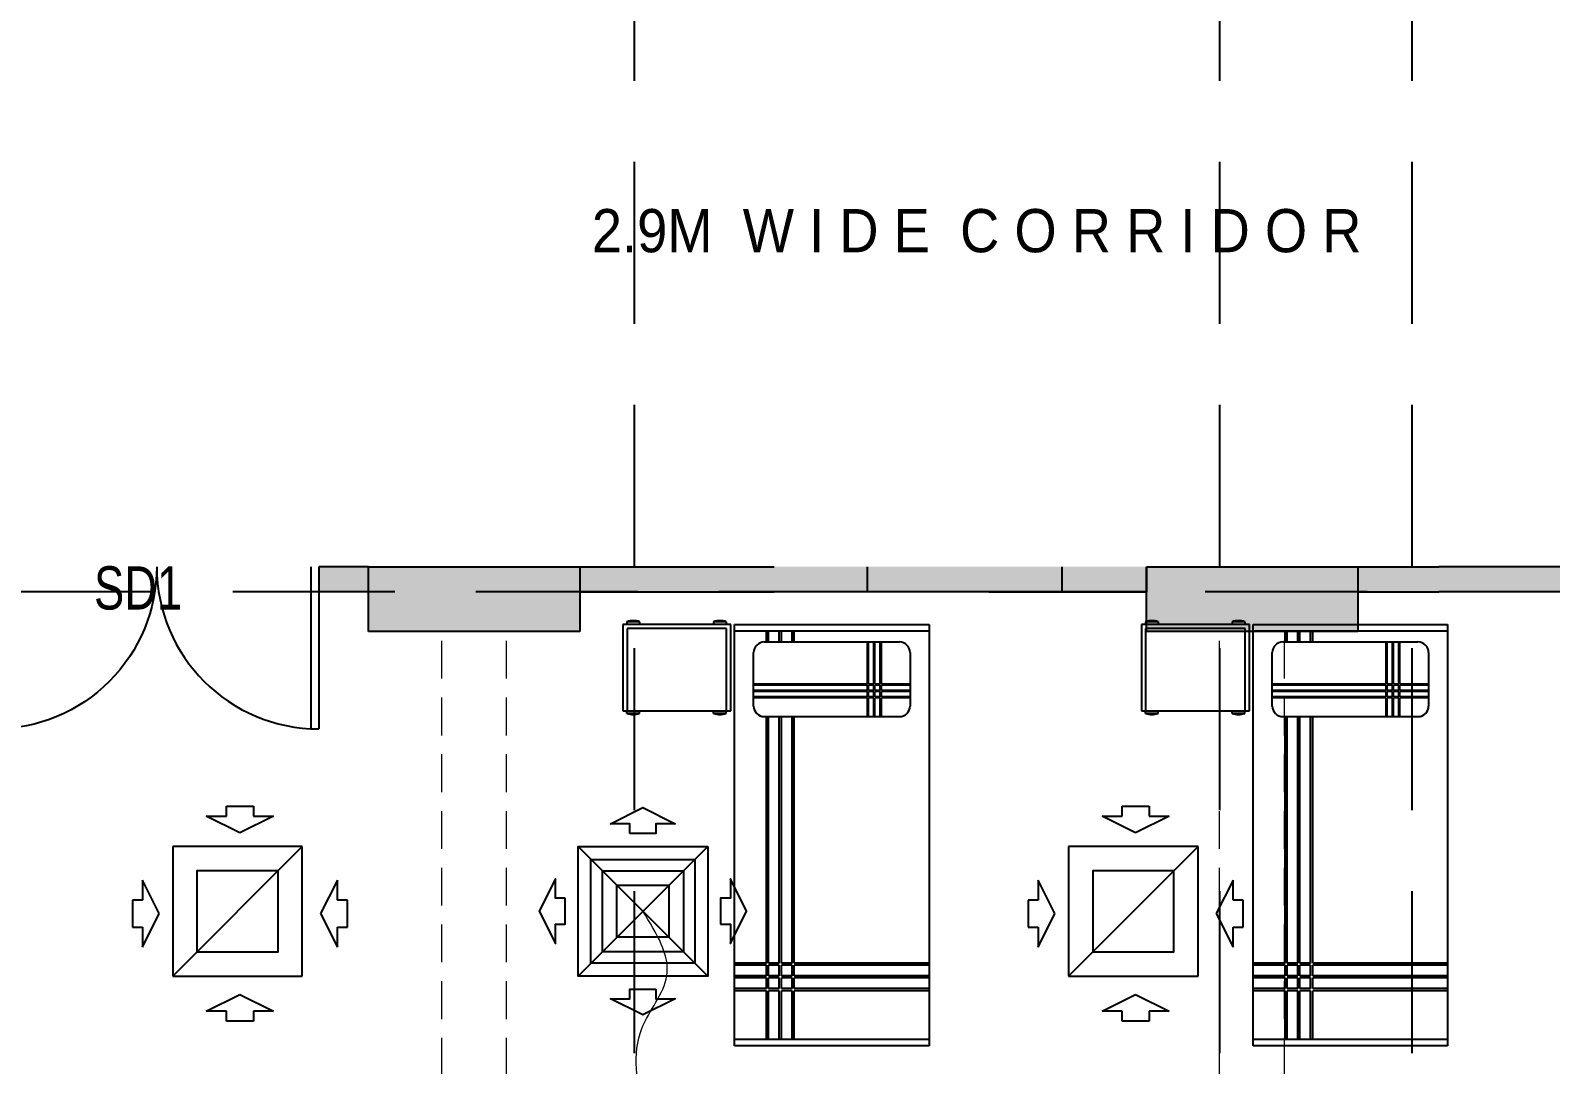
# Model space of a CAD drawing. Extents: x 11598203 to 11995143, y -3849975 to -3698974.
# Drawn here: x 11952140 to 11959176, y -3805245 to -3800459 of the extents above; entities that cross this region are included whole.
import ezdxf

# ---------------------------------------------------------------- set-up
doc = ezdxf.new("R2010")
doc.units = 0
doc.header["$MEASUREMENT"] = 0
doc.linetypes.add('HIDDEN', pattern=[0.375, 0.25, -0.125])
doc.layers.get('0').update_dxf_attribs({"linetype": 'CONTINUOUS'})
for name, color, linetype in [('BEAM', 8, 'CONTINUOUS'), ('GRID LINES', 9, 'CONTINUOUS'), ('HATCH', 7, 'CONTINUOUS'), ('HS', 7, 'CONTINUOUS'), ('MEP_HVAC_RA_DIFFUSER', 6, 'CONTINUOUS'), ('MEP_HVAC_SA_DIFFUSER', 5, 'CONTINUOUS'), ('SECTION', 8, 'CONTINUOUS')]:
    doc.layers.add(name, color=color, linetype=linetype)
doc.layers.add('MEP_HVAC_FLEXIBLE_DUCT', color=30, linetype='CONTINUOUS', lineweight=18)
doc.styles.add('ARIAL', font='arial.ttf', dxfattribs={"width": 0.75})
doc.styles.get("Standard").update_dxf_attribs({"font": 'arial.ttf'})

# ---------------------------------------------------------------- blocks, each defined once
blk = doc.blocks.new('8TH FLOOR')
at = {"layer": 'HATCH', "ltscale": 500}
h = blk.add_hatch(color=32, dxfattribs=at)
h.dxf.hatch_style = 1
h.paths.add_polyline_path([(-44310, 10130), (-44010, 10130), (-44010, 9230), (-44310, 9230)])
h.paths.add_polyline_path([(-6930, 6230), (-6630, 6230), (-6630, 5251.7), (-6930, 5251.7)])
h.paths.add_polyline_path([(-900, 6265), (0, 6265), (0, 5965), (-900, 5965)])
h.paths.add_polyline_path([(-31623.7, -10480), (-31023.7, -10480), (-31023.7, -10780), (-31623.7, -10780)])
h.paths.add_polyline_path([(-36805, -13010), (-36055, -13010), (-36055, -13310), (-36805, -13310)])
h.paths.add_polyline_path([(-26485, 200), (-26185, 200), (-26185, -700), (-26485, -700)])
h.paths.add_polyline_path([(-36355, -17735), (-36055, -17735), (-36055, -18485), (-36355, -18485)])
h.paths.add_polyline_path([(-4100, 200), (-3500, 200), (-3500, -100), (-4100, -100)])
h.paths.add_polyline_path([(-47740, 18320), (-46990, 18320), (-46990, 18020), (-47740, 18020)])
h.paths.add_polyline_path([(-47740, 14790), (-46840, 14790), (-46840, 14490), (-47740, 14490)])
h.paths.add_polyline_path([(-10758.3, 300), (-9930, 300), (-9930, 0), (-10758.3, 0)])
h.paths.add_polyline_path([(-36805, -7680), (-36055, -7680), (-36055, -7980), (-36805, -7980)])
h.paths.add_polyline_path([(-34515, 900), (-34215, 900), (-34215, 0), (-34515, 0)])
h.paths.add_polyline_path([(-40685, 750), (-40385, 750), (-40385, 0), (-40685, 0)])
h.paths.add_polyline_path([(-41010, -25), (-40710, -25), (-40710, -775), (-41010, -775)])
h.paths.add_polyline_path([(-47740, 29190), (-46990, 29190), (-46990, 28890), (-47740, 28890)])
h.paths.add_polyline_path([(-900, 29190), (0, 29190), (0, 28890), (-900, 28890)])
h.paths.add_polyline_path([(-47840, 10130), (-47540, 10130), (-47540, 9230), (-47840, 9230)])
h.paths.add_polyline_path([(-41010, 750), (-40710, 750), (-40710, 0), (-41010, 0)])
h.paths.add_polyline_path([(-1000, 42920), (-700, 42920), (-700, 43898.3), (-1000, 43898.3)])
h.paths.add_polyline_path([(-47740, 21920), (-46990, 21920), (-46990, 21620), (-47740, 21620)])
h.paths.add_polyline_path([(-19285, 200), (-18985, 200), (-18985, -700), (-19285, -700)])
h.paths.add_polyline_path([(-900, 49150), (0, 49150), (0, 48850), (-900, 48850)])
h.paths.add_polyline_path([(-900, 32790), (0, 32790), (0, 32490), (-900, 32490)])
h.paths.add_polyline_path([(-47740, 25520), (-46990, 25520), (-46990, 25220), (-47740, 25220)])
h.paths.add_polyline_path([(-15685, 6230), (-15385, 6230), (-15385, 5330), (-15685, 5330)])
h.paths.add_polyline_path([(-900, 25520), (0, 25520), (0, 25220), (-900, 25220)])
h.paths.add_polyline_path([(-39510, -13010), (-38760, -13010), (-38760, -13310), (-39510, -13310)])
h.paths.add_polyline_path([(-42695, 39920), (-42395, 39920), (-42395, 39320), (-42695, 39320)])
h.paths.add_polyline_path([(-47740, 39920), (-46840, 39920), (-46840, 39620), (-47740, 39620)])
h.paths.add_polyline_path([(-900, 39920), (-100, 39920), (-100, 39620), (-900, 39620)])
h.paths.add_polyline_path([(-4100, 11190), (-3401.1, 11190), (-3401.1, 10890), (-4100, 10890)])
h.paths.add_polyline_path([(-31623.7, -7730), (-31023.7, -7730), (-31023.7, -8030), (-31623.7, -8030)])
h.paths.add_polyline_path([(-44760, -18185), (-44010, -18185), (-44010, -18485), (-44760, -18485)])
h.paths.add_polyline_path([(-6930, 300), (-6101.7, 300), (-6101.7, 0), (-6930, 0)])
h.paths.add_polyline_path([(-900, 18320), (0, 18320), (0, 18020), (-900, 18020)])
h.paths.add_polyline_path([(-48040, -18185), (-47290, -18185), (-47290, -18485), (-48040, -18485)])
h.paths.add_polyline_path([(-42695, 43520), (-42395, 43520), (-42395, 42920), (-42695, 42920)])
h.paths.add_polyline_path([(-39510, -10530), (-38760, -10530), (-38760, -10830), (-39510, -10830)])
h.paths.add_polyline_path([(-42370, 43520), (-42070, 43520), (-42070, 42920), (-42370, 42920)])
h.paths.add_polyline_path([(-39510, -7680), (-38760, -7680), (-38760, -7980), (-39510, -7980)])
h.paths.add_polyline_path([(-46360, 43820), (-46060, 43820), (-46060, 42920), (-46360, 42920)])
h.paths.add_polyline_path([(-900, 300), (0, 300), (0, 0), (-900, 0)])
h.paths.add_polyline_path([(-28250, 51450), (-27950, 51450), (-27950, 50550), (-28250, 50550)])
h.paths.add_polyline_path([(-22220, 51450), (-21920, 51450), (-21920, 50550), (-22220, 50550)])
h.paths.add_polyline_path([(-44310, 750), (-44010, 750), (-44010, 0), (-44310, 0)])
h.paths.add_polyline_path([(-42370, 39920), (-42070, 39920), (-42070, 39320), (-42370, 39320)])
h.paths.add_polyline_path([(-31550, 51450), (-31250, 51450), (-31250, 50550), (-31550, 50550)])
h.paths.add_polyline_path([(-46360, 49700), (-46060, 49700), (-46060, 48950), (-46360, 48950)])
h.paths.add_polyline_path([(-42695, 36320), (-42395, 36320), (-42395, 35720), (-42695, 35720)])
h.paths.add_polyline_path([(-42370, 35720), (-42070, 35720), (-42070, 36320), (-42370, 36320)])
h.paths.add_polyline_path([(-44310, 15240), (-44010, 15240), (-44010, 14490), (-44310, 14490)])
h.paths.add_polyline_path([(-42695, 49700), (-42395, 49700), (-42395, 48950), (-42695, 48950)])
h.paths.add_polyline_path([(-44760, -25), (-44010, -25), (-44010, -325), (-44760, -325)])
h.paths.add_polyline_path([(-15685, 200), (-15385, 200), (-15385, -700), (-15685, -700)])
h.paths.add_polyline_path([(-39510, -5200), (-38760, -5200), (-38760, -5500), (-39510, -5500)])
h.paths.add_polyline_path([(-44310, 6230), (-44010, 6230), (-44010, 5480), (-44310, 5480)])
h.paths.add_polyline_path([(-36355, -25), (-36055, -25), (-36055, -775), (-36355, -775)])
h.paths.add_polyline_path([(-22885, 200), (-22585, 200), (-22585, -700), (-22885, -700)])
h.paths.add_polyline_path([(-900, 36320), (0, 36320), (0, 36020), (-900, 36020)])
h.paths.add_polyline_path([(-47740, 32790), (-46990, 32790), (-46990, 32490), (-47740, 32490)])
h.paths.add_polyline_path([(-6930, -25), (-6330, -25), (-6330, -325), (-6930, -325)])
h.paths.add_polyline_path([(-41010, -17735), (-40710, -17735), (-40710, -18485), (-41010, -18485)])
h.paths.add_polyline_path([(-36805, -5200), (-36055, -5200), (-36055, -5500), (-36805, -5500)])
h.paths.add_polyline_path([(-48015, -25), (-47265, -25), (-47265, -325), (-48015, -325)])
h.paths.add_polyline_path([(-10530, -25), (-9930, -25), (-9930, -325), (-10530, -325)])
h.paths.add_polyline_path([(-46840, 36320), (-47740, 36320), (-47740, 36020), (-46840, 36020)])
h.paths.add_polyline_path([(-34515, 6230), (-34215, 6230), (-34215, 5330), (-34515, 5330)])
h.paths.add_polyline_path([(-30085, 200), (-29785, 200), (-29785, -700), (-30085, -700)])
h.paths.add_polyline_path([(-36805, -10530), (-36055, -10530), (-36055, -10830), (-36805, -10830)])
h.paths.add_polyline_path([(-10230, 6230), (-9930, 6230), (-9930, 5330), (-10230, 5330)])
h.paths.add_polyline_path([(-900, 14790), (0, 14790), (0, 14490), (-900, 14490)])
h.paths.add_polyline_path([(-900, 9530), (78.3, 9530), (78.3, 9230), (-900, 9230)])
h.paths.add_polyline_path([(-39940, 49850), (-39640, 49850), (-39640, 48950), (-39940, 48950)])
edge = h.paths.add_edge_path()
edge.add_line((-19435, 49850), (-19435, 48950))
edge.add_line((-6930, 9230), (-5951.7, 9230))
edge.add_line((-41010, 15240), (-41010, 14490))
edge.add_line((-19135, 42920), (-19135, 43820))
edge.add_line((-40710, 5480), (-40710, 6230))
edge.add_line((-40685, 6230), (-40685, 5480))
h.paths.add_polyline_path([(-22220, 9530), (-21320, 9530), (-21320, 9230), (-22220, 9230)])
h.paths.add_polyline_path([(-37580, 10130), (-37280, 10130), (-37280, 9230), (-37580, 9230)])
h.paths.add_polyline_path([(-40685, 9980), (-40385, 9980), (-40385, 9230), (-40685, 9230)])
h.paths.add_polyline_path([(-40685, 6230), (-40385, 6230), (-40385, 5480), (-40685, 5480)])
h.paths.add_polyline_path([(-32228.3, 9530), (-31250, 9530), (-31250, 9230), (-32228.3, 9230)])
h.paths.add_polyline_path([(-30424.1, 6230), (-29445.9, 6230), (-29445.9, 5930), (-30424.1, 5930)])
h.paths.add_polyline_path([(-16860, 9530), (-15960, 9530), (-15960, 9230), (-16860, 9230)])
h.paths.add_polyline_path([(-28250, 9530), (-27271.7, 9530), (-27271.7, 9230), (-28250, 9230)])
h.paths.add_polyline_path([(-10830, 9530), (-9930, 9530), (-9930, 9230), (-10830, 9230)])
h.paths.add_polyline_path([(-41010, 9980), (-40710, 9980), (-40710, 9230), (-41010, 9230)])
h.paths.add_polyline_path([(-41010, 6230), (-40710, 6230), (-40710, 5480), (-41010, 5480)])
h.paths.add_polyline_path([(-16860, 36320), (-15960, 36320), (-15960, 36020), (-16860, 36020)], flags=16)
h.paths.add_polyline_path([(-22220, 43520), (-21920, 43520), (-21920, 42920), (-22220, 42920)], flags=16)
h.paths.add_polyline_path([(-22220, 29190), (-21320, 29190), (-21320, 28890), (-22220, 28890)], flags=16)
h.paths.add_polyline_path([(-25450, 45380), (-24850, 45380), (-24850, 45080), (-25450, 45080)], flags=16)
h.paths.add_polyline_path([(-25450, 43220), (-24850, 43220), (-24850, 42920), (-25450, 42920)], flags=16)
h.paths.add_polyline_path([(-16860, 14790), (-15960, 14790), (-15960, 14490), (-16860, 14490)], flags=16)
h.paths.add_polyline_path([(-41010, 15240), (-40710, 15240), (-40710, 14490), (-41010, 14490)], flags=16)
h.paths.add_polyline_path([(-31250, 25220), (-32150, 25220), (-32150, 25520), (-31250, 25520)], flags=16)
h.paths.add_polyline_path([(-38180, 18320), (-37280, 18320), (-37280, 18020), (-38180, 18020)], flags=16)
h.paths.add_polyline_path([(-31550, 15090), (-31250, 15090), (-31250, 14190), (-31550, 14190)], flags=16)
h.paths.add_polyline_path([(-38180, 14790), (-37280, 14790), (-37280, 14490), (-38180, 14490)], flags=16)
h.paths.add_polyline_path([(-22220, 18320), (-21320, 18320), (-21320, 18020), (-22220, 18020)], flags=16)
h.paths.add_polyline_path([(-40685, 15240), (-40385, 15240), (-40385, 14490), (-40685, 14490)], flags=16)
h.paths.add_polyline_path([(-38180, 21920), (-37280, 21920), (-37280, 21620), (-38180, 21620)], flags=16)
h.paths.add_polyline_path([(-16860, 32790), (-15960, 32790), (-15960, 32490), (-16860, 32490)], flags=16)
h.paths.add_polyline_path([(-16860, 21920), (-15960, 21920), (-15960, 21620), (-16860, 21620)], flags=16)
h.paths.add_polyline_path([(-16860, 25520), (-15960, 25520), (-15960, 25220), (-16860, 25220)], flags=16)
h.paths.add_polyline_path([(-13360, 11190), (-12760, 11190), (-12760, 10890), (-13360, 10890)], flags=16)
h.paths.add_polyline_path([(-6930, 29190), (-6030, 29190), (-6030, 28890), (-6930, 28890)], flags=16)
h.paths.add_polyline_path([(-10830, 29190), (-9930, 29190), (-9930, 28890), (-10830, 28890)], flags=16)
h.paths.add_polyline_path([(-28250, 22220), (-27950, 22220), (-27950, 21320), (-28250, 21320)], flags=16)
h.paths.add_polyline_path([(-22220, 21920), (-21320, 21920), (-21320, 21620), (-22220, 21620)], flags=16)
h.paths.add_polyline_path([(-6930, 9530), (-5951.7, 9530), (-5951.7, 9230), (-6930, 9230)], flags=16)
h.paths.add_polyline_path([(-31550, 22220), (-31250, 22220), (-31250, 21320), (-31550, 21320)], flags=16)
h.paths.add_polyline_path([(-10230, 22220), (-9930, 22220), (-9930, 21320), (-10230, 21320)], flags=16)
h.paths.add_polyline_path([(-28250, 29190), (-27350, 29190), (-27350, 28890), (-28250, 28890)], flags=16)
h.paths.add_polyline_path([(-15132.5, 43220), (-14232.5, 43220), (-14232.5, 42920), (-15132.5, 42920)], flags=16)
h.paths.add_polyline_path([(-10830, 43220), (-9930, 43220), (-9930, 42920), (-10830, 42920)], flags=16)
h.paths.add_polyline_path([(-6930, 43220), (-6030, 43220), (-6030, 42920), (-6930, 42920)], flags=16)
h.paths.add_polyline_path([(-22220, 25520), (-21320, 25520), (-21320, 25220), (-22220, 25220)], flags=16)
h.paths.add_polyline_path([(-28250, 25520), (-27350, 25520), (-27350, 25220), (-28250, 25220)], flags=16)
h.paths.add_polyline_path([(-34680, 11190), (-34080, 11190), (-34080, 10890), (-34680, 10890)], flags=16)
h.paths.add_polyline_path([(-22220, 36320), (-21320, 36320), (-21320, 36020), (-22220, 36020)], flags=16)
h.paths.add_polyline_path([(-38180, 25520), (-37280, 25520), (-37280, 25220), (-38180, 25220)], flags=16)
h.paths.add_polyline_path([(-6930, 25520), (-6030, 25520), (-6030, 25220), (-6930, 25220)], flags=16)
h.paths.add_polyline_path([(-10830, 25520), (-9930, 25520), (-9930, 25220), (-10830, 25220)], flags=16)
h.paths.add_polyline_path([(-6930, 22220), (-6630, 22220), (-6630, 21320), (-6930, 21320)], flags=16)
h.paths.add_polyline_path([(-28250, 18620), (-27950, 18620), (-27950, 17720), (-28250, 17720)], flags=16)
h.paths.add_polyline_path([(-6930, 15090), (-6630, 15090), (-6630, 14190), (-6930, 14190)], flags=16)
h.paths.add_polyline_path([(-22220, 32790), (-21320, 32790), (-21320, 32490), (-22220, 32490)], flags=16)
h.paths.add_polyline_path([(-10230, 33090), (-9930, 33090), (-9930, 32190), (-10230, 32190)], flags=16)
h.paths.add_polyline_path([(-6930, 33090), (-6630, 33090), (-6630, 32190), (-6930, 32190)], flags=16)
h.paths.add_polyline_path([(-32150, 29190), (-31250, 29190), (-31250, 28890), (-32150, 28890)], flags=16)
h.paths.add_polyline_path([(-16860, 29190), (-15960, 29190), (-15960, 28888.5), (-16860, 28888.5)], flags=16)
h.paths.add_polyline_path([(-38180, 29190), (-37280, 29190), (-37280, 28890), (-38180, 28890)], flags=16)
h.paths.add_polyline_path([(-23224.1, 6230), (-22245.9, 6230), (-22245.9, 5930), (-23224.1, 5930)], flags=16)
h.paths.add_polyline_path([(-31550, 18620), (-31250, 18620), (-31250, 17720), (-31550, 17720)], flags=16)
h.paths.add_polyline_path([(-35695, 48950), (-35395, 48950), (-35395, 49750), (-35695, 49750)], flags=16)
h.paths.add_polyline_path([(-6930, 36620), (-6630, 36620), (-6630, 35720), (-6930, 35720)], flags=16)
h.paths.add_polyline_path([(-31550, 45980), (-31250, 45980), (-31250, 45080), (-31550, 45080)], flags=16)
h.paths.add_polyline_path([(-16860, 39920), (-15960, 39920), (-15960, 39620), (-16860, 39620)], flags=16)
h.paths.add_polyline_path([(-22220, 45980), (-21920, 45980), (-21920, 45080), (-22220, 45080)], flags=16)
h.paths.add_polyline_path([(-35695, 43820), (-35395, 43820), (-35395, 42920), (-35695, 42920)], flags=16)
h.paths.add_polyline_path([(-19435, 43820), (-19135, 43820), (-19135, 42920), (-19435, 42920)], flags=16)
h.paths.add_polyline_path([(-38180, 39920), (-37280, 39920), (-37280, 39620), (-38180, 39620)], flags=16)
h.paths.add_polyline_path([(-28250, 39920), (-27271.7, 39920), (-27271.7, 39620), (-28250, 39620)], flags=16)
h.paths.add_polyline_path([(-39940, 43820), (-39640, 43820), (-39640, 42920), (-39940, 42920)], flags=16)
h.paths.add_polyline_path([(-10230, 49850), (-9930, 49850), (-9930, 48950), (-10230, 48950)], flags=16)
h.paths.add_polyline_path([(-31550, 43820), (-31250, 43820), (-31250, 42920), (-31550, 42920)], flags=16)
h.paths.add_polyline_path([(-14832.5, 49850), (-14532.5, 49850), (-14532.5, 48950), (-14832.5, 48950)], flags=16)
h.paths.add_polyline_path([(-6930, 39920), (-6030, 39920), (-6030, 39620), (-6930, 39620)], flags=16)
h.paths.add_polyline_path([(-31550, 33090), (-31250, 33090), (-31250, 32190), (-31550, 32190)], flags=16)
h.paths.add_polyline_path([(-38180, 36320), (-37280, 36320), (-37280, 36020), (-38180, 36020)], flags=16)
h.paths.add_polyline_path([(-19435, 49850), (-19135, 49850), (-19135, 48950), (-19435, 48950)], flags=16)
h.paths.add_polyline_path([(-10830, 39920), (-9930, 39920), (-9930, 39620), (-10830, 39620)], flags=16)
h.paths.add_polyline_path([(-6930, 49850), (-6630, 49850), (-6630, 48950), (-6930, 48950)], flags=16)
h.paths.add_polyline_path([(-19624.1, 6230), (-18645.9, 6230), (-18645.9, 5930), (-19624.1, 5930)], flags=16)
h.paths.add_polyline_path([(-22220, 39920), (-21320, 39920), (-21320, 39620), (-22220, 39620)], flags=16)
h.paths.add_polyline_path([(-22220, 14790), (-21320, 14790), (-21320, 14490), (-22220, 14490)], flags=16)
h.paths.add_polyline_path([(-28250, 36620), (-27950, 36620), (-27950, 35720), (-28250, 35720)], flags=16)
h.paths.add_polyline_path([(-16860, 18320), (-15960, 18320), (-15960, 18020), (-16860, 18020)], flags=16)
h.paths.add_polyline_path([(-31550, 35720), (-31250, 35720), (-31250, 36617.6), (-31550, 36617.6)], flags=16)
h.paths.add_polyline_path([(-10230, 18620), (-9930, 18620), (-9930, 17720), (-10230, 17720)], flags=16)
h.paths.add_polyline_path([(-28250, 15090), (-27950, 15090), (-27950, 14190), (-28250, 14190)], flags=16)
h.paths.add_polyline_path([(-6930, 18620), (-6630, 18620), (-6630, 17720), (-6930, 17720)], flags=16)
h.paths.add_polyline_path([(-32228.3, 39920), (-31250, 39920), (-31250, 39620), (-32228.3, 39620)], flags=16)
h.paths.add_polyline_path([(-10230, 15090), (-9930, 15090), (-9930, 14190), (-10230, 14190)], flags=16)
h.paths.add_polyline_path([(-28250, 33090), (-27950, 33090), (-27950, 32190), (-28250, 32190)], flags=16)
h.paths.add_polyline_path([(-38180, 32790), (-37280, 32790), (-37280, 32490), (-38180, 32490)], flags=16)
h.paths.add_polyline_path([(-10230, 36620), (-9930, 36620), (-9930, 35720), (-10230, 35720)], flags=16)
at = {"layer": 'HS', "lineweight": -3, "ltscale": 500}
h = blk.add_hatch(color=8, dxfattribs=at)
h.dxf.hatch_style = 1
h.paths.add_polyline_path([(-23454.1, 6230), (-23454.1, 6115), (-23224.1, 6115), (-23224.1, 6230)])
h = blk.add_hatch(color=8, dxfattribs=at)
h.dxf.hatch_style = 1
h.paths.add_polyline_path([(-20014.1, 6230), (-22245.9, 6230), (-22245.9, 6115), (-20014.1, 6115)])
h.paths.add_polyline_path([(-20014.1, 6115), (-20014.1, 6230), (-19624.1, 6230), (-19624.1, 6115)])
h = blk.add_hatch(color=8, dxfattribs=at)
h.dxf.hatch_style = 1
h.paths.add_polyline_path([(-15685, 6115), (-15685, 6230), (-17540.5, 6230), (-17540.5, 6115)])
h.paths.add_polyline_path([(-17540.5, 6115), (-17540.5, 6230), (-18645.9, 6230), (-18645.9, 6115)])
at = {"color": 8, "lineweight": 25}
for p, q in [((-23491.6, 6230), (-23491.6, 5480.9)), ((-23224.1, 6230), (-23454.1, 6230)), ((-23454.1, 6230), (-23454.1, 5480)), ((-22245.9, 6230), (-22245.9, 6115)), ((-22245.9, 6230), (-21345.9, 6230)), ((-19624.1, 6230), (-19624.1, 6115)), ((-18645.9, 6230), (-18645.9, 6115)), ((-18645.9, 6230), (-18270.9, 6230)), ((-15685, 6230), (-18270.9, 6230)), ((-23224.1, 6115), (-23454.1, 6115)), ((-22245.9, 6115), (-21345.9, 6115)), ((-20353.1, 6115), (-21345.9, 6115)), ((-20353.1, 6115), (-19624.1, 6115)), ((-18645.9, 6115), (-18270.9, 6115)), ((-15685, 6115), (-18270.9, 6115)), ((-21547.2, 5963.6), (-22047.2, 5963.6)), ((-22047.2, 5963.6), (-22047.2, 5563.6)), ((-21969.3, 5975.8), (-22028.4, 5975.8)), ((-22028.4, 5975.8), (-22028.4, 5963.6)), ((-21566.9, 5943.9), (-22027.5, 5943.9)), ((-22027.5, 5943.9), (-22027.5, 5563.6)), ((-21969.3, 5975.8), (-21969.3, 5963.6)), ((-21568.3, 5975.8), (-21627.4, 5975.8)), ((-21627.4, 5975.8), (-21627.4, 5963.6)), ((-21568.3, 5975.8), (-21568.3, 5963.6)), ((-21566.9, 5563.6), (-21566.9, 5943.9)), ((-21547.2, 5563.6), (-21547.2, 5963.6)), ((-21529.7, 4013.6), (-21529.7, 5963.6)), ((-21529.7, 5963.6), (-20629.7, 5963.6)), ((-21529.7, 5934.1), (-20629.7, 5934.1)), ((-20629.7, 5963.6), (-20629.7, 4013.6)), ((-19147.2, 5963.6), (-19647.2, 5963.6)), ((-19647.2, 5963.6), (-19647.2, 5563.6)), ((-19569.3, 5975.8), (-19628.4, 5975.8)), ((-19628.4, 5975.8), (-19628.4, 5963.6)), ((-19166.9, 5943.9), (-19627.5, 5943.9)), ((-19627.5, 5943.9), (-19627.5, 5563.6)), ((-19569.3, 5975.8), (-19569.3, 5963.6)), ((-19168.3, 5975.8), (-19227.4, 5975.8)), ((-19227.4, 5975.8), (-19227.4, 5963.6)), ((-19168.3, 5975.8), (-19168.3, 5963.6)), ((-19166.9, 5563.6), (-19166.9, 5943.9)), ((-19147.2, 5563.6), (-19147.2, 5963.6)), ((-19129.7, 4013.6), (-19129.7, 5963.6)), ((-19129.7, 5963.6), (-18229.7, 5963.6)), ((-19129.7, 5934.1), (-18229.7, 5934.1)), ((-18229.7, 5963.6), (-18229.7, 4013.6)), ((-21392.4, 5882.6), (-20767.1, 5882.6)), ((-18992.4, 5882.6), (-18367.1, 5882.6)), ((-21441.6, 5585.9), (-21441.6, 5833.3)), ((-20717.9, 5833.3), (-20717.9, 5585.9)), ((-19041.6, 5585.9), (-19041.6, 5833.3)), ((-18317.9, 5833.3), (-18317.9, 5585.9)), ((-22047.2, 5563.6), (-21547.2, 5563.6)), ((-22028.4, 5551.4), (-22028.4, 5563.6)), ((-21969.3, 5551.4), (-21969.3, 5563.6)), ((-21627.4, 5551.4), (-21627.4, 5563.6)), ((-21568.3, 5551.4), (-21568.3, 5563.6)), ((-19647.2, 5563.6), (-19147.2, 5563.6)), ((-19628.4, 5551.4), (-19628.4, 5563.6)), ((-19569.3, 5551.4), (-19569.3, 5563.6)), ((-19227.4, 5551.4), (-19227.4, 5563.6)), ((-19168.3, 5551.4), (-19168.3, 5563.6)), ((-21969.3, 5551.4), (-22028.4, 5551.4)), ((-21568.3, 5551.4), (-21627.4, 5551.4)), ((-21392.4, 5536.7), (-20767.1, 5536.7)), ((-19569.3, 5551.4), (-19628.4, 5551.4)), ((-19168.3, 5551.4), (-19227.4, 5551.4)), ((-18992.4, 5536.7), (-18367.1, 5536.7)), ((-20629.7, 4043.1), (-21529.7, 4043.1)), ((-20629.7, 4013.6), (-21529.7, 4013.6)), ((-18229.7, 4043.1), (-19129.7, 4043.1)), ((-18229.7, 4013.6), (-19129.7, 4013.6))]:
    blk.add_line(p, q, dxfattribs=at)
at = {"color": 8, "lineweight": 25, "ltscale": 500}
for p, q in [((-23454.1, 6230), (-23454.1, 6000)), ((-23224.1, 5930), (-23224.1, 6230)), ((-23224.1, 6230), (-22245.9, 6230)), ((-22245.9, 6230), (-22245.9, 5930)), ((-20914.1, 6115), (-20914.1, 6230)), ((-20014.1, 6115), (-20014.1, 6230)), ((-19624.1, 5930), (-19624.1, 6230)), ((-19624.1, 6230), (-18645.9, 6230)), ((-18645.9, 6230), (-18645.9, 5930)), ((-19624.1, 6115), (-20764.1, 6115)), ((-22245.9, 5930), (-23224.1, 5930)), ((-18645.9, 5930), (-19624.1, 5930))]:
    blk.add_line(p, q, dxfattribs=at)
at = {"color": 8, "lineweight": 25, "ltscale": 0.75}
for p, q in [((-21382.1, 5882.6), (-21382.1, 5934.1)), ((-21372.3, 5882.6), (-21372.3, 5934.1)), ((-21323.1, 5882.6), (-21323.1, 5934.1)), ((-21313.2, 5882.6), (-21313.2, 5934.1)), ((-21264, 5882.6), (-21264, 5934.1)), ((-21254.2, 5882.6), (-21254.2, 5934.1)), ((-18982.1, 5882.6), (-18982.1, 5934.1)), ((-18972.3, 5882.6), (-18972.3, 5934.1)), ((-18923, 5882.6), (-18923, 5934.1)), ((-18913.2, 5882.6), (-18913.2, 5934.1)), ((-18864, 5882.6), (-18864, 5934.1)), ((-18854.1, 5882.6), (-18854.1, 5934.1)), ((-20914.6, 5687.6), (-20914.6, 5882.6)), ((-20909.7, 5687.6), (-20909.7, 5882.6)), ((-20885.1, 5687.6), (-20885.1, 5882.6)), ((-20880.2, 5687.6), (-20880.2, 5882.6)), ((-20855.6, 5687.6), (-20855.6, 5882.6)), ((-20850.6, 5687.6), (-20850.6, 5882.6)), ((-18514.6, 5687.6), (-18514.6, 5882.6)), ((-18509.7, 5687.6), (-18509.7, 5882.6)), ((-18485.1, 5687.6), (-18485.1, 5882.6)), ((-18480.2, 5687.6), (-18480.2, 5882.6)), ((-18455.5, 5687.6), (-18455.5, 5882.6)), ((-18450.6, 5687.6), (-18450.6, 5882.6)), ((-20914.6, 5687.6), (-21441.6, 5687.6)), ((-20914.6, 5682.7), (-21441.6, 5682.7)), ((-20914.6, 5658), (-21441.6, 5658)), ((-20914.6, 5653.1), (-21441.6, 5653.1)), ((-20914.6, 5628.5), (-21441.6, 5628.5)), ((-20914.6, 5658), (-20914.6, 5682.7)), ((-20914.6, 5628.5), (-20914.6, 5653.1)), ((-20885.1, 5687.6), (-20909.7, 5687.6)), ((-20909.7, 5658), (-20909.7, 5682.7)), ((-20885.1, 5682.7), (-20909.7, 5682.7)), ((-20885.1, 5658), (-20909.7, 5658)), ((-20885.1, 5653.1), (-20909.7, 5653.1)), ((-20909.7, 5628.5), (-20909.7, 5653.1)), ((-20885.1, 5628.5), (-20909.7, 5628.5)), ((-20885.1, 5658), (-20885.1, 5682.7)), ((-20885.1, 5628.5), (-20885.1, 5653.1)), ((-20855.6, 5687.6), (-20880.2, 5687.6)), ((-20880.2, 5658), (-20880.2, 5682.7)), ((-20855.6, 5682.7), (-20880.2, 5682.7)), ((-20855.6, 5658), (-20880.2, 5658)), ((-20855.6, 5653.1), (-20880.2, 5653.1)), ((-20880.2, 5628.5), (-20880.2, 5653.1)), ((-20855.6, 5628.5), (-20880.2, 5628.5)), ((-20855.6, 5658), (-20855.6, 5682.7)), ((-20855.6, 5628.5), (-20855.6, 5653.1)), ((-20717.9, 5687.6), (-20850.6, 5687.6)), ((-20850.6, 5658), (-20850.6, 5682.7)), ((-20717.9, 5682.7), (-20850.6, 5682.7)), ((-20717.9, 5658), (-20850.6, 5658)), ((-20850.6, 5628.5), (-20850.6, 5653.1)), ((-20717.9, 5653.1), (-20850.6, 5653.1)), ((-20717.9, 5628.5), (-20850.6, 5628.5)), ((-18514.6, 5687.6), (-19041.6, 5687.6)), ((-18514.6, 5682.7), (-19041.6, 5682.7)), ((-18514.6, 5658), (-19041.6, 5658)), ((-18514.6, 5653.1), (-19041.6, 5653.1)), ((-18514.6, 5628.5), (-19041.6, 5628.5)), ((-18514.6, 5658), (-18514.6, 5682.7)), ((-18514.6, 5628.5), (-18514.6, 5653.1)), ((-18485.1, 5687.6), (-18509.7, 5687.6)), ((-18509.7, 5658), (-18509.7, 5682.7)), ((-18485.1, 5682.7), (-18509.7, 5682.7)), ((-18485.1, 5658), (-18509.7, 5658)), ((-18485.1, 5653.1), (-18509.7, 5653.1)), ((-18509.7, 5628.5), (-18509.7, 5653.1)), ((-18485.1, 5628.5), (-18509.7, 5628.5)), ((-18485.1, 5658), (-18485.1, 5682.7)), ((-18485.1, 5628.5), (-18485.1, 5653.1)), ((-18455.5, 5687.6), (-18480.2, 5687.6)), ((-18480.2, 5658), (-18480.2, 5682.7)), ((-18455.5, 5682.7), (-18480.2, 5682.7)), ((-18455.5, 5658), (-18480.2, 5658)), ((-18455.5, 5653.1), (-18480.2, 5653.1)), ((-18480.2, 5628.5), (-18480.2, 5653.1)), ((-18455.5, 5628.5), (-18480.2, 5628.5)), ((-18455.5, 5658), (-18455.5, 5682.7)), ((-18455.5, 5628.5), (-18455.5, 5653.1)), ((-18317.9, 5687.6), (-18450.6, 5687.6)), ((-18450.6, 5658), (-18450.6, 5682.7)), ((-18317.9, 5682.7), (-18450.6, 5682.7)), ((-18317.9, 5658), (-18450.6, 5658)), ((-18450.6, 5628.5), (-18450.6, 5653.1)), ((-18317.9, 5653.1), (-18450.6, 5653.1)), ((-18317.9, 5628.5), (-18450.6, 5628.5)), ((-20914.6, 5623.6), (-21441.6, 5623.6)), ((-20914.6, 5536.7), (-20914.6, 5623.6)), ((-20885.1, 5623.6), (-20909.7, 5623.6)), ((-20909.7, 5536.7), (-20909.7, 5623.6)), ((-20885.1, 5536.7), (-20885.1, 5623.6)), ((-20855.6, 5623.6), (-20880.2, 5623.6)), ((-20880.2, 5536.7), (-20880.2, 5623.6)), ((-20855.6, 5536.7), (-20855.6, 5623.6)), ((-20717.9, 5623.6), (-20850.6, 5623.6)), ((-20850.6, 5536.7), (-20850.6, 5623.6)), ((-18514.6, 5623.6), (-19041.6, 5623.6)), ((-18514.6, 5536.7), (-18514.6, 5623.6)), ((-18485.1, 5623.6), (-18509.7, 5623.6)), ((-18509.7, 5536.7), (-18509.7, 5623.6)), ((-18485.1, 5536.7), (-18485.1, 5623.6)), ((-18455.5, 5623.6), (-18480.2, 5623.6)), ((-18480.2, 5536.7), (-18480.2, 5623.6)), ((-18455.5, 5536.7), (-18455.5, 5623.6)), ((-18317.9, 5623.6), (-18450.6, 5623.6)), ((-18450.6, 5536.7), (-18450.6, 5623.6)), ((-21382.1, 4396.4), (-21382.1, 5536.7)), ((-21372.3, 4396.4), (-21372.3, 5536.7)), ((-21323.1, 4396.4), (-21323.1, 5536.7)), ((-21313.2, 4396.4), (-21313.2, 5536.7)), ((-21264, 4396.4), (-21264, 5536.7)), ((-21254.2, 4396.4), (-21254.2, 5536.7)), ((-18982.1, 4396.4), (-18982.1, 5536.7)), ((-18972.3, 4396.4), (-18972.3, 5536.7)), ((-18923, 4396.4), (-18923, 5536.7)), ((-18913.2, 4396.4), (-18913.2, 5536.7)), ((-18864, 4396.4), (-18864, 5536.7)), ((-18854.1, 4396.4), (-18854.1, 5536.7)), ((-21382.1, 4396.4), (-21529.7, 4396.4)), ((-21382.1, 4386.6), (-21529.7, 4386.6)), ((-21382.1, 4337.4), (-21382.1, 4386.6)), ((-21323.1, 4396.4), (-21372.3, 4396.4)), ((-21372.3, 4337.4), (-21372.3, 4386.6)), ((-21323.1, 4386.6), (-21372.3, 4386.6)), ((-21323.1, 4337.4), (-21323.1, 4386.6)), ((-21264, 4396.4), (-21313.2, 4396.4)), ((-21313.2, 4337.4), (-21313.2, 4386.6)), ((-21264, 4386.6), (-21313.2, 4386.6)), ((-21264, 4337.4), (-21264, 4386.6)), ((-20629.7, 4396.4), (-21254.2, 4396.4)), ((-21254.2, 4337.4), (-21254.2, 4386.6)), ((-20629.7, 4386.6), (-21254.2, 4386.6)), ((-18982.1, 4396.4), (-19129.7, 4396.4)), ((-18982.1, 4386.6), (-19129.7, 4386.6)), ((-18982.1, 4337.4), (-18982.1, 4386.6)), ((-18923, 4396.4), (-18972.3, 4396.4)), ((-18972.3, 4337.4), (-18972.3, 4386.6)), ((-18923, 4386.6), (-18972.3, 4386.6)), ((-18923, 4337.4), (-18923, 4386.6)), ((-18864, 4396.4), (-18913.2, 4396.4)), ((-18913.2, 4337.4), (-18913.2, 4386.6)), ((-18864, 4386.6), (-18913.2, 4386.6)), ((-18864, 4337.4), (-18864, 4386.6)), ((-18229.7, 4396.4), (-18854.1, 4396.4)), ((-18854.1, 4337.4), (-18854.1, 4386.6)), ((-18229.7, 4386.6), (-18854.1, 4386.6)), ((-21382.1, 4337.4), (-21529.7, 4337.4)), ((-21382.1, 4327.5), (-21529.7, 4327.5)), ((-21382.1, 4278.3), (-21382.1, 4327.5)), ((-21323.1, 4337.4), (-21372.3, 4337.4)), ((-21372.3, 4278.3), (-21372.3, 4327.5)), ((-21323.1, 4327.5), (-21372.3, 4327.5)), ((-21323.1, 4278.3), (-21323.1, 4327.5)), ((-21264, 4337.4), (-21313.2, 4337.4)), ((-21313.2, 4278.3), (-21313.2, 4327.5)), ((-21264, 4327.5), (-21313.2, 4327.5)), ((-21264, 4278.3), (-21264, 4327.5)), ((-20629.7, 4337.4), (-21254.2, 4337.4)), ((-21254.2, 4278.3), (-21254.2, 4327.5)), ((-20629.7, 4327.5), (-21254.2, 4327.5)), ((-18982.1, 4337.4), (-19129.7, 4337.4)), ((-18982.1, 4327.5), (-19129.7, 4327.5)), ((-18982.1, 4278.3), (-18982.1, 4327.5)), ((-18923, 4337.4), (-18972.3, 4337.4)), ((-18972.3, 4278.3), (-18972.3, 4327.5)), ((-18923, 4327.5), (-18972.3, 4327.5)), ((-18923, 4278.3), (-18923, 4327.5)), ((-18864, 4337.4), (-18913.2, 4337.4)), ((-18913.2, 4278.3), (-18913.2, 4327.5)), ((-18864, 4327.5), (-18913.2, 4327.5)), ((-18864, 4278.3), (-18864, 4327.5)), ((-18229.7, 4337.4), (-18854.1, 4337.4)), ((-18854.1, 4278.3), (-18854.1, 4327.5)), ((-18229.7, 4327.5), (-18854.1, 4327.5)), ((-21382.1, 4278.3), (-21529.7, 4278.3)), ((-21382.1, 4268.5), (-21529.7, 4268.5)), ((-21382.1, 4043.1), (-21382.1, 4268.5)), ((-21323.1, 4278.3), (-21372.3, 4278.3)), ((-21372.3, 4043.1), (-21372.3, 4268.5)), ((-21323.1, 4268.5), (-21372.3, 4268.5)), ((-21323.1, 4043.1), (-21323.1, 4268.5)), ((-21264, 4278.3), (-21313.2, 4278.3)), ((-21313.2, 4043.1), (-21313.2, 4268.5)), ((-21264, 4268.5), (-21313.2, 4268.5)), ((-21264, 4043.1), (-21264, 4268.5)), ((-20629.7, 4278.3), (-21254.2, 4278.3)), ((-21254.2, 4043.1), (-21254.2, 4268.5)), ((-20629.7, 4268.5), (-21254.2, 4268.5)), ((-18982.1, 4278.3), (-19129.7, 4278.3)), ((-18982.1, 4268.5), (-19129.7, 4268.5)), ((-18982.1, 4043.1), (-18982.1, 4268.5)), ((-18923, 4278.3), (-18972.3, 4278.3)), ((-18972.3, 4043.1), (-18972.3, 4268.5)), ((-18923, 4268.5), (-18972.3, 4268.5)), ((-18923, 4043.1), (-18923, 4268.5)), ((-18864, 4278.3), (-18913.2, 4278.3)), ((-18913.2, 4043.1), (-18913.2, 4268.5)), ((-18864, 4268.5), (-18913.2, 4268.5)), ((-18864, 4043.1), (-18864, 4268.5)), ((-18229.7, 4278.3), (-18854.1, 4278.3)), ((-18854.1, 4043.1), (-18854.1, 4268.5)), ((-18229.7, 4268.5), (-18854.1, 4268.5))]:
    blk.add_line(p, q, dxfattribs=at)
at = {"color": 8}
for centre, radius, start, end in [((-23454.1, 6230), 750, 180, 270), ((-21998.9, 5889.6), 91.1, 71.07534, 108.92463), ((-21597.8, 5889.6), 91.1, 71.07534, 108.92463), ((-19598.9, 5889.6), 91.1, 71.07534, 108.92463), ((-19197.8, 5889.6), 91.1, 71.07534, 108.92463), ((-21392.4, 5833.3), 49.2, 89.99999, 179.99999), ((-20767.1, 5833.3), 49.2, 359.99999, 89.99999), ((-18992.4, 5833.3), 49.2, 89.99999, 179.99999), ((-18367.1, 5833.3), 49.2, 359.99999, 89.99999), ((-21392.4, 5585.9), 49.2, 179.99999, 269.99999), ((-20767.1, 5585.9), 49.2, 269.99999, 359.99999), ((-18992.4, 5585.9), 49.2, 179.99999, 269.99999), ((-18367.1, 5585.9), 49.2, 269.99999, 359.99999), ((-21998.9, 5637.6), 91.1, 251.07534, 288.92463), ((-21597.8, 5637.6), 91.1, 251.07534, 288.92463), ((-19598.9, 5637.6), 91.1, 251.07534, 288.92463), ((-19197.8, 5637.6), 91.1, 251.07534, 288.92463)]:
    blk.add_arc(centre, radius, start, end, dxfattribs=at)
at = {"color": 8, "extrusion": (0, 0, -1)}
blk.add_ellipse((-24954.1, 6230), major_axis=(46.2, 748.6), ratio=1, start_param=1.50917, end_param=3.079967, dxfattribs=at)
at = {"layer": 'BEAM', "color": 8, "linetype": 'HIDDEN', "lineweight": 18, "ltscale": 700}
for p, q in [((-22885, 200), (-22885, 5930)), ((-22585, 200), (-22585, 5930)), ((-19285, 200), (-19285, 5930)), ((-18985, 200), (-18985, 5930))]:
    blk.add_line(p, q, dxfattribs=at)
at = {"layer": 'GRID LINES', "color": 138, "linetype": 'HIDDEN', "ltscale": 3000}
for p, q in [((-21995, 55353.9), (-21995, -16425.1)), ((-19285, 55353.9), (-19285, -16425.1)), ((-18395, 55353.9), (-18395, -16425.1)), ((5022.8, 6115), (-57948.5, 6115))]:
    blk.add_line(p, q, dxfattribs=at)
at = {"color": 8, "lineweight": 20, "width": 0.9}
blk.add_text('2.9M  W I D E  C O R R I D O R', height=200, dxfattribs=at).set_placement((-22190.7, 7685.7))
at = {"color": 8, "lineweight": 20, "style": 'ARIAL', "width": 0.75}
blk.add_text('SD1', height=200, dxfattribs=at).set_placement((-24494.3, 6032.5))
blk = doc.blocks.new('RA_DIFFUSER_600X600 MM')
at = {"layer": 'MEP_HVAC_RA_DIFFUSER', "color": 6}
for p, q in [((11906469.9, -3793427.9), (11906563.2, -3793427.9)), ((11906625.5, -3793505.8), (11906469.9, -3793427.9)), ((11906563.2, -3793381.3), (11906687.7, -3793381.3)), ((11906563.2, -3793427.9), (11906563.2, -3793381.3)), ((11906781.1, -3793427.9), (11906625.5, -3793505.8)), ((11906687.7, -3793381.3), (11906687.7, -3793427.9)), ((11906687.7, -3793427.9), (11906781.1, -3793427.9)), ((11906314.2, -3794168), (11906914.2, -3793568)), ((11906314.2, -3793568), (11906314.2, -3794168)), ((11906914.2, -3793568), (11906314.2, -3793568)), ((11906914.2, -3794168), (11906914.2, -3793568)), ((11906174.2, -3793723.6), (11906174.2, -3793817)), ((11906252, -3793879.3), (11906174.2, -3793723.6)), ((11907076.8, -3793723.6), (11906999, -3793879.3)), ((11907076.8, -3793817), (11907076.8, -3793723.6)), ((11906127.5, -3793817), (11906127.5, -3793941.5)), ((11906174.2, -3793817), (11906127.5, -3793817)), ((11907123.5, -3793817), (11907076.8, -3793817)), ((11907123.5, -3793941.5), (11907123.5, -3793817)), ((11906174.2, -3794034.9), (11906252, -3793879.3)), ((11906999, -3793879.3), (11907076.8, -3794034.9)), ((11906127.5, -3793941.5), (11906174.2, -3793941.5)), ((11906174.2, -3793941.5), (11906174.2, -3794034.9)), ((11907076.8, -3793941.5), (11907123.5, -3793941.5)), ((11907076.8, -3794034.9), (11907076.8, -3793941.5)), ((11906314.2, -3794168), (11906914.2, -3794168)), ((11906469.9, -3794330.6), (11906625.5, -3794252.8)), ((11906625.5, -3794252.8), (11906781.1, -3794330.6)), ((11906563.2, -3794330.6), (11906469.9, -3794330.6)), ((11906563.2, -3794377.3), (11906563.2, -3794330.6)), ((11906687.7, -3794330.6), (11906687.7, -3794377.3)), ((11906781.1, -3794330.6), (11906687.7, -3794330.6)), ((11906687.7, -3794377.3), (11906563.2, -3794377.3))]:
    blk.add_line(p, q, dxfattribs=at)
blk.add_lwpolyline([(11906426.7, -3794055.5), (11906801.7, -3794055.5), (11906801.7, -3793680.5), (11906426.7, -3793680.5)], close=True, dxfattribs=at)
blk = doc.blocks.new('SA_DIFFUSER_600X600 MM')
at = {"layer": 'MEP_HVAC_SA_DIFFUSER', "color": 8}
for p, q in [((11908714.2, -3793568), (11908114.2, -3794168)), ((11908714.2, -3794168), (11908114.2, -3793568))]:
    blk.add_line(p, q, dxfattribs=at)
at = {"layer": 'MEP_HVAC_SA_DIFFUSER', "color": 152}
for points in [[(11908354.2, -3793508), (11908354.2, -3793463), (11908264.2, -3793463), (11908414.2, -3793388), (11908564.2, -3793463), (11908474.2, -3793463), (11908474.2, -3793508)], [(11908054.2, -3793808), (11908009.2, -3793808), (11908009.2, -3793718), (11907934.2, -3793868), (11908009.2, -3794018), (11908009.2, -3793928), (11908054.2, -3793928)], [(11908774.2, -3793928), (11908819.2, -3793928), (11908819.2, -3794018), (11908894.2, -3793868), (11908819.2, -3793718), (11908819.2, -3793808), (11908774.2, -3793808)], [(11908474.2, -3794228), (11908474.2, -3794273), (11908564.2, -3794273), (11908414.2, -3794348), (11908264.2, -3794273), (11908354.2, -3794273), (11908354.2, -3794228)]]:
    blk.add_lwpolyline(points, close=True, dxfattribs=at)
at = {"layer": 'MEP_HVAC_SA_DIFFUSER', "color": 5}
for points in [[(11908714.2, -3793568), (11908714.2, -3794168), (11908114.2, -3794168), (11908114.2, -3793568)], [(11908601.7, -3793680.5), (11908601.7, -3794055.5), (11908226.7, -3794055.5), (11908226.7, -3793680.5)]]:
    blk.add_lwpolyline(points, close=True, dxfattribs=at)
at = {"layer": 'MEP_HVAC_SA_DIFFUSER', "color": 8}
for points in [[(11908654.2, -3793628), (11908654.2, -3794108), (11908174.2, -3794108), (11908174.2, -3793628)], [(11908534.2, -3793748), (11908534.2, -3793988), (11908294.2, -3793988), (11908294.2, -3793748)]]:
    blk.add_lwpolyline(points, close=True, dxfattribs=at)

msp = doc.modelspace()

# ---------------------------------------------------------------- linework, layer by layer
at = {"layer": 'MEP_HVAC_FLEXIBLE_DUCT'}
msp.add_spline([(11954974.6, -3805458.7, 0), (11954970.3, -3805078.2, 0), (11955085.6, -3804835), (11954974.8, -3804535)], degree=3, dxfattribs=at)

# ---------------------------------------------------------------- block references
at = {"layer": 'MEP_HVAC_RA_DIFFUSER', "color": 0, "ltscale": 500}
for p in [(46484.6, -10667), (50629.9, -10667)]:
    msp.add_blockref('RA_DIFFUSER_600X600 MM', p, dxfattribs=at)
at = {"layer": 'MEP_HVAC_SA_DIFFUSER', "ltscale": 500}
msp.add_blockref('SA_DIFFUSER_600X600 MM', (46560.6, -10667), dxfattribs=at)
at = {"layer": 'SECTION', "color": 0, "ltscale": 500}
msp.add_blockref('8TH FLOOR', (11976929.2, -3809171.3), dxfattribs=at)

doc.saveas('drawing.dxf')
